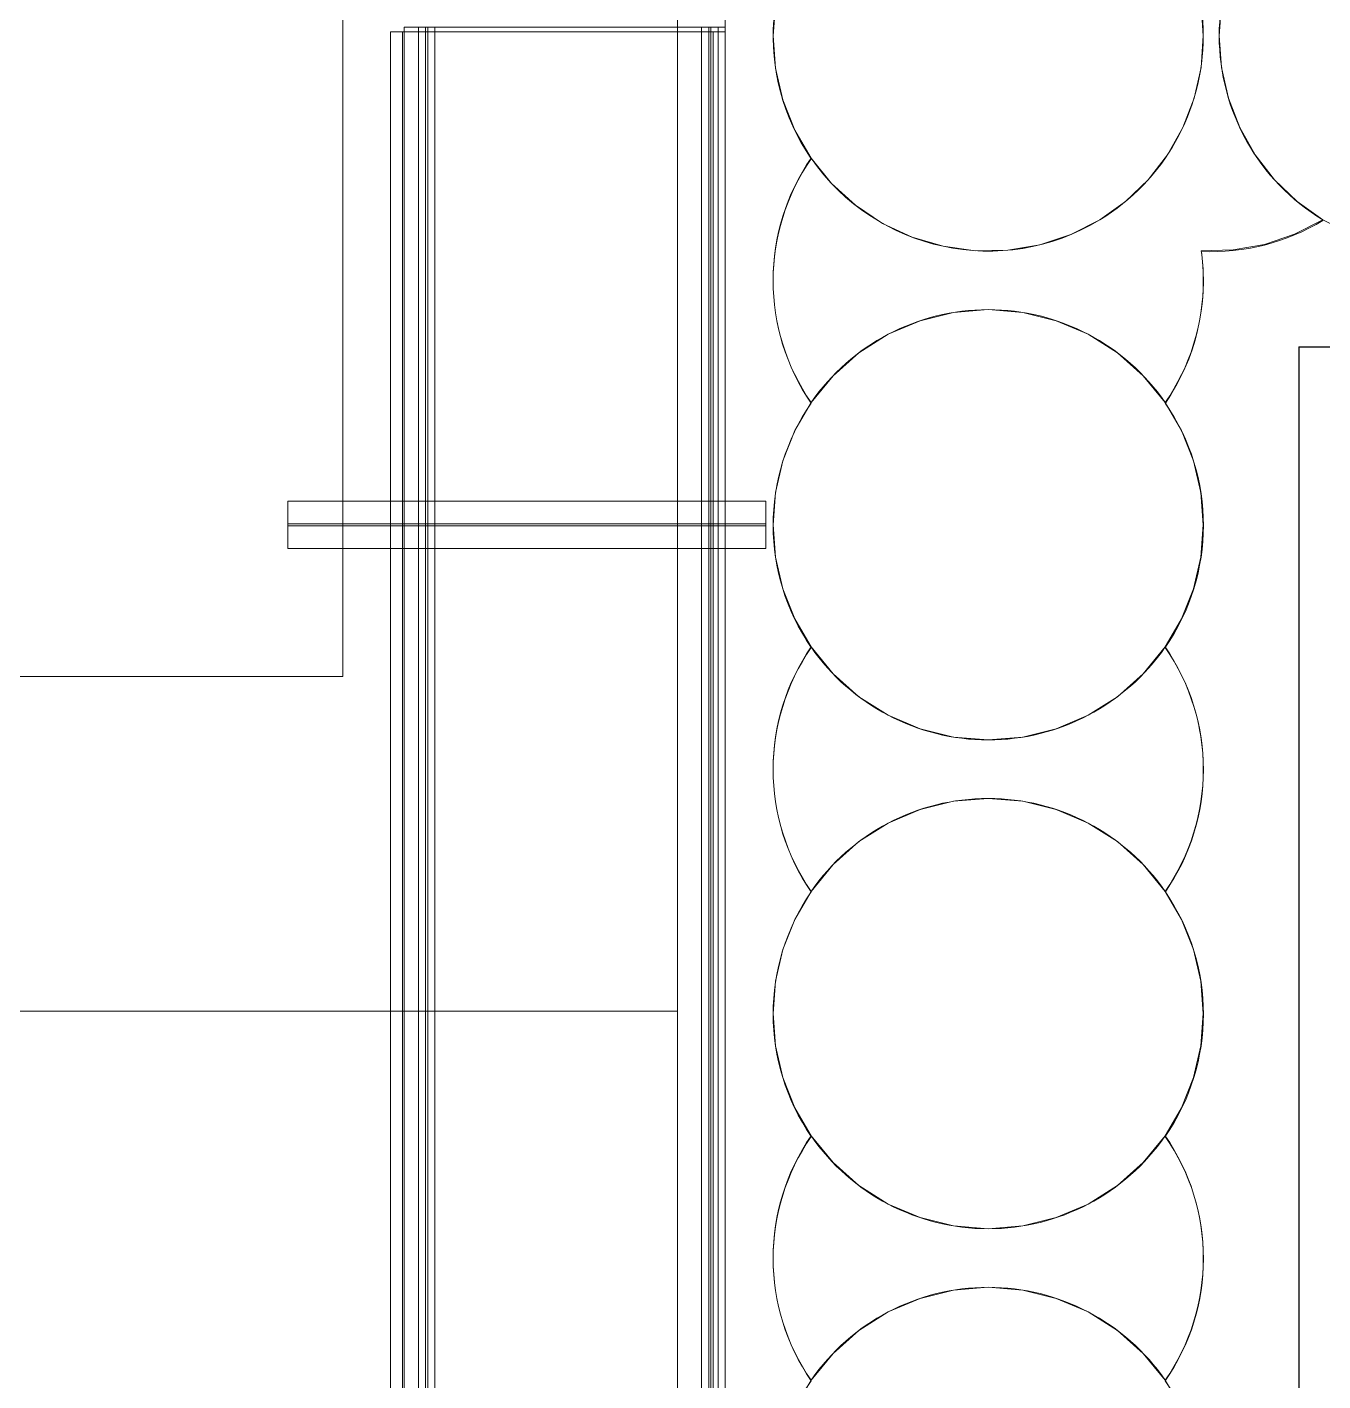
# Model space of a CAD drawing. Header units: metres. Extents: x 1753726 to 1755216, y 5920592 to 5921703.
# Drawn here: x 1755122.92 to 1755125.631, y 5921400.242 to 5921403.074 of the extents above; entities that cross this region are included whole.
import ezdxf

# ---------------------------------------------------------------- set-up
doc = ezdxf.new("R2010")
doc.units = ezdxf.units.M
for name, color, linetype, lineweight in [('A-FLOR-____-OTLN', 9, 'Continuous', 9), ('A-WALL-____-OTLN', 2, 'Continuous', 9), ('S-BEAM-____-OTLN', 7, 'Continuous', 9), ('S-FNDN-____-OTLN', 7, 'Continuous', 9)]:
    doc.layers.add(name, color=color, linetype=linetype, lineweight=lineweight)

# ---------------------------------------------------------------- blocks, each defined once
blk = doc.blocks.new('308492-ARUP-STPW-MOD-1600_rvt-1-X-ARUP-GL-HERNE_BAY_ALIGNMENT')
at = {"layer": 'A-WALL-____-OTLN'}
for p, q in [((1755123.5805, 5921401.7154), (1755123.5805, 5921403.7154)), ((1755123.5805, 5921403.7154), (1755123.5805, 5921401.7154)), ((1755124.2805, 5921401.0154), (1755124.2805, 5921403.7154)), ((1755124.2805, 5921403.7154), (1755124.2805, 5921401.0154)), ((1755123.5805, 5921401.7154), (1755118.5805, 5921401.7154)), ((1755118.5805, 5921401.7154), (1755123.5805, 5921401.7154)), ((1755117.5805, 5921401.0154), (1755123.5805, 5921401.0154)), ((1755123.5805, 5921401.0154), (1755117.5805, 5921401.0154)), ((1755124.2805, 5921401.0154), (1755123.5805, 5921401.0154)), ((1755123.5805, 5921401.0154), (1755124.2805, 5921401.0154))]:
    blk.add_line(p, q, dxfattribs=at)
blk = doc.blocks.new('HB_Struct Framing_Support_2 - HB_Struct Framing_Support-5141438-X-ARUP-GL-HERNE_BAY_ALIGNMENT')
at = {"layer": 'S-BEAM-____-OTLN'}
for p, q in [((0.0495, -0.015), (-0.0495, -0.015)), ((-0.0495, -0.015), (-0.0133, -0.015)), ((-0.0133, -0.015), (-0.0495, -0.015)), ((-0.0495, -0.015), (0.0495, -0.015)), ((-0.0495, -0.015), (-0.0495, -1.015)), ((-0.0495, -0.015), (-0.0495, -1.015)), ((-0.0495, -0.015), (-0.0495, -1.015)), ((-0.0495, -0.015), (-0.0495, -1.015)), ((-0.0133, -0.015), (-0.0023, -0.015)), ((-0.0133, -0.015), (-0.0023, -0.015)), ((-0.0023, -1.015), (-0.0023, -0.015)), ((-0.0023, -1.015), (-0.0023, -0.015)), ((0.0023, -0.015), (0.0023, -1.015)), ((0.0023, -0.015), (0.0133, -0.015)), ((0.0023, -0.015), (0.0133, -0.015)), ((0.0023, -1.015), (0.0023, -0.015)), ((0.0495, -0.015), (0.0133, -0.015)), ((0.0133, -0.015), (0.0495, -0.015)), ((0.0495, -1.015), (0.0495, -0.015)), ((0.0495, -0.015), (0.0495, -1.015)), ((0.0495, -0.015), (0.0495, -1.015)), ((0.0495, -0.015), (0.0495, -1.015)), ((0.0495, -1.015), (-0.0495, -1.015)), ((-0.0495, -1.015), (-0.0133, -1.015)), ((-0.0133, -1.015), (-0.0495, -1.015)), ((-0.0495, -1.015), (0.0495, -1.015)), ((-0.0023, -1.015), (-0.0133, -1.015)), ((-0.0023, -1.015), (-0.0133, -1.015)), ((0.0133, -1.015), (0.0023, -1.015)), ((0.0133, -1.015), (0.0023, -1.015)), ((0.0495, -1.015), (0.0133, -1.015)), ((0.0133, -1.015), (0.0495, -1.015))]:
    blk.add_line(p, q, dxfattribs=at)
blk = doc.blocks.new('308492-ARUP-STTW-MOD-0100_rvt-1-X-ARUP-GL-HERNE_BAY_ALIGNMENT')
at = {"layer": 'S-BEAM-____-OTLN'}
for p, q in [((1755124.3805, 5921403.6054), (1755124.3805, 5921399.5154)), ((1755124.3805, 5921403.6054), (1755124.3805, 5921399.5154)), ((1755123.7385, 5921403.0739), (1755123.7085, 5921403.0739)), ((1755123.7085, 5921403.0739), (1755123.7385, 5921403.0739)), ((1755123.7085, 5921399.5489), (1755123.7085, 5921403.0739)), ((1755123.7085, 5921399.5489), (1755123.7085, 5921403.0739)), ((1755123.7535, 5921403.0739), (1755123.7385, 5921403.0739)), ((1755123.7385, 5921403.0739), (1755123.7535, 5921403.0739)), ((1755123.7385, 5921399.5605), (1755123.7385, 5921403.0739)), ((1755123.7385, 5921399.5605), (1755123.7385, 5921403.0739)), ((1755123.7385, 5921403.0739), (1755123.7581, 5921403.0739)), ((1755123.7581, 5921403.0739), (1755123.7385, 5921403.0739)), ((1755123.7385, 5921403.0739), (1755123.7385, 5921399.5489)), ((1755123.7385, 5921399.5489), (1755123.7385, 5921403.0739)), ((1755123.7385, 5921403.0739), (1755123.7385, 5921399.5489)), ((1755123.7385, 5921399.5489), (1755123.7385, 5921403.0739)), ((1755123.7385, 5921403.0739), (1755123.7581, 5921403.0739)), ((1755123.7581, 5921403.0739), (1755123.7385, 5921403.0739)), ((1755123.7385, 5921403.0739), (1755123.7385, 5921399.5489)), ((1755123.7385, 5921399.5489), (1755123.7385, 5921403.0739)), ((1755123.7535, 5921403.0739), (1755123.7731, 5921403.0739)), ((1755123.7731, 5921403.0739), (1755123.7535, 5921403.0739)), ((1755123.7535, 5921403.0739), (1755123.7535, 5921399.5605)), ((1755123.7535, 5921399.5605), (1755123.7535, 5921403.0739)), ((1755123.7535, 5921403.0739), (1755123.7535, 5921399.5605)), ((1755123.7535, 5921399.5605), (1755123.7535, 5921403.0739)), ((1755123.7535, 5921403.0739), (1755123.7731, 5921403.0739)), ((1755123.7731, 5921403.0739), (1755123.7535, 5921403.0739)), ((1755123.7535, 5921403.0739), (1755123.7535, 5921399.5605)), ((1755123.7535, 5921399.5605), (1755123.7535, 5921403.0739)), ((1755123.7581, 5921403.0739), (1755123.7581, 5921399.5489)), ((1755123.7581, 5921403.0739), (1755123.7721, 5921403.0739)), ((1755123.7721, 5921403.0739), (1755123.7581, 5921403.0739)), ((1755123.7581, 5921399.5489), (1755123.7581, 5921403.0739)), ((1755123.7581, 5921399.5489), (1755123.7581, 5921403.0739)), ((1755123.7581, 5921403.0739), (1755123.7581, 5921399.5489)), ((1755123.7581, 5921403.0739), (1755123.7721, 5921403.0739)), ((1755123.7581, 5921403.0739), (1755123.7721, 5921403.0739)), ((1755123.7581, 5921399.5489), (1755123.7581, 5921403.0739)), ((1755123.7581, 5921399.5489), (1755123.7581, 5921403.0739)), ((1755123.7721, 5921403.0739), (1755124.3169, 5921403.0739)), ((1755124.3169, 5921403.0739), (1755123.7721, 5921403.0739)), ((1755123.7721, 5921403.0739), (1755124.3169, 5921403.0739)), ((1755124.3169, 5921403.0739), (1755123.7721, 5921403.0739)), ((1755123.7731, 5921403.0739), (1755123.7731, 5921399.5605)), ((1755123.7731, 5921403.0739), (1755123.7871, 5921403.0739)), ((1755123.7731, 5921403.0739), (1755123.7871, 5921403.0739)), ((1755123.7731, 5921399.5605), (1755123.7731, 5921403.0739)), ((1755123.7731, 5921399.5605), (1755123.7731, 5921403.0739)), ((1755123.7731, 5921403.0739), (1755123.7731, 5921399.5605)), ((1755123.7731, 5921403.0739), (1755123.7871, 5921403.0739)), ((1755123.7731, 5921403.0739), (1755123.7871, 5921403.0739)), ((1755123.7731, 5921399.5605), (1755123.7731, 5921403.0739)), ((1755123.7731, 5921399.5605), (1755123.7731, 5921403.0739)), ((1755123.7871, 5921403.0739), (1755124.3319, 5921403.0739)), ((1755124.3319, 5921403.0739), (1755123.7871, 5921403.0739)), ((1755123.7871, 5921403.0739), (1755124.3319, 5921403.0739)), ((1755124.3319, 5921403.0739), (1755123.7871, 5921403.0739)), ((1755124.3169, 5921403.0739), (1755124.3309, 5921403.0739)), ((1755124.3169, 5921403.0739), (1755124.3309, 5921403.0739)), ((1755124.3169, 5921403.0739), (1755124.3309, 5921403.0739)), ((1755124.3169, 5921403.0739), (1755124.3309, 5921403.0739)), ((1755124.3309, 5921399.5489), (1755124.3309, 5921403.0739)), ((1755124.3309, 5921403.0739), (1755124.3505, 5921403.0739)), ((1755124.3309, 5921403.0739), (1755124.3505, 5921403.0739)), ((1755124.3309, 5921399.5489), (1755124.3309, 5921403.0739)), ((1755124.3309, 5921399.5489), (1755124.3309, 5921403.0739)), ((1755124.3309, 5921399.5489), (1755124.3309, 5921403.0739)), ((1755124.3309, 5921403.0739), (1755124.3505, 5921403.0739)), ((1755124.3505, 5921403.0739), (1755124.3309, 5921403.0739)), ((1755124.3309, 5921399.5489), (1755124.3309, 5921403.0739)), ((1755124.3309, 5921399.5489), (1755124.3309, 5921403.0739)), ((1755124.3319, 5921403.0739), (1755124.3459, 5921403.0739)), ((1755124.3319, 5921403.0739), (1755124.3459, 5921403.0739)), ((1755124.3319, 5921403.0739), (1755124.3459, 5921403.0739)), ((1755124.3319, 5921403.0739), (1755124.3459, 5921403.0739)), ((1755124.3459, 5921399.5605), (1755124.3459, 5921403.0739)), ((1755124.3459, 5921403.0739), (1755124.3655, 5921403.0739)), ((1755124.3655, 5921403.0739), (1755124.3459, 5921403.0739)), ((1755124.3459, 5921399.5605), (1755124.3459, 5921403.0739)), ((1755124.3459, 5921399.5605), (1755124.3459, 5921403.0739)), ((1755124.3459, 5921399.5605), (1755124.3459, 5921403.0739)), ((1755124.3459, 5921403.0739), (1755124.3655, 5921403.0739)), ((1755124.3655, 5921403.0739), (1755124.3459, 5921403.0739)), ((1755124.3459, 5921399.5605), (1755124.3459, 5921403.0739)), ((1755124.3459, 5921399.5605), (1755124.3459, 5921403.0739)), ((1755124.3505, 5921403.0739), (1755124.3505, 5921399.5489)), ((1755124.3505, 5921399.5489), (1755124.3505, 5921403.0739)), ((1755124.3505, 5921399.5489), (1755124.3505, 5921403.0739)), ((1755124.3505, 5921403.0739), (1755124.3805, 5921403.0739)), ((1755124.3505, 5921403.0739), (1755124.3805, 5921403.0739)), ((1755124.3505, 5921399.5489), (1755124.3505, 5921403.0739)), ((1755124.3505, 5921399.5489), (1755124.3505, 5921403.0739)), ((1755124.3505, 5921399.5489), (1755124.3505, 5921403.0739)), ((1755124.3655, 5921399.5605), (1755124.3655, 5921403.0739)), ((1755124.3655, 5921399.5605), (1755124.3655, 5921403.0739)), ((1755124.3655, 5921399.5605), (1755124.3655, 5921403.0739)), ((1755124.3655, 5921403.0739), (1755124.3805, 5921403.0739)), ((1755124.3655, 5921403.0739), (1755124.3805, 5921403.0739)), ((1755124.3655, 5921399.5605), (1755124.3655, 5921403.0739)), ((1755124.3655, 5921399.5605), (1755124.3655, 5921403.0739)), ((1755124.3655, 5921399.5605), (1755124.3655, 5921403.0739)), ((1755124.3805, 5921403.0739), (1755124.3805, 5921399.5605)), ((1755124.3805, 5921399.5605), (1755124.3805, 5921403.0739)), ((1755124.3805, 5921403.0739), (1755124.3805, 5921399.5489)), ((1755124.3805, 5921399.5489), (1755124.3805, 5921403.0739)), ((1755123.7055, 5921403.0639), (1755123.6805, 5921403.0639)), ((1755123.6805, 5921403.0639), (1755123.7055, 5921403.0639)), ((1755123.6805, 5921403.0639), (1755123.6805, 5921399.5539)), ((1755123.6805, 5921399.5539), (1755123.6805, 5921403.0639)), ((1755123.7055, 5921403.0639), (1755123.6805, 5921403.0639)), ((1755123.6805, 5921403.0639), (1755123.7055, 5921403.0639)), ((1755123.6805, 5921403.0639), (1755123.6805, 5921399.5489)), ((1755123.6805, 5921399.5489), (1755123.6805, 5921403.0639)), ((1755123.7055, 5921403.0639), (1755124.3555, 5921403.0639)), ((1755124.3555, 5921403.0639), (1755123.7055, 5921403.0639)), ((1755123.7055, 5921403.0639), (1755124.3555, 5921403.0639)), ((1755124.3555, 5921403.0639), (1755123.7055, 5921403.0639)), ((1755123.7055, 5921403.0639), (1755123.7055, 5921399.5539)), ((1755123.7055, 5921399.5539), (1755123.7055, 5921403.0639)), ((1755123.7055, 5921403.0639), (1755123.7055, 5921399.5539)), ((1755123.7055, 5921399.5539), (1755123.7055, 5921403.0639)), ((1755123.7055, 5921399.5539), (1755123.7055, 5921403.0639)), ((1755123.7055, 5921399.5539), (1755123.7055, 5921403.0639)), ((1755123.7055, 5921403.0639), (1755124.3555, 5921403.0639)), ((1755124.3555, 5921403.0639), (1755123.7055, 5921403.0639)), ((1755123.7055, 5921403.0639), (1755124.3555, 5921403.0639)), ((1755124.3555, 5921403.0639), (1755123.7055, 5921403.0639)), ((1755123.7055, 5921403.0639), (1755123.7055, 5921399.5489)), ((1755123.7055, 5921399.5489), (1755123.7055, 5921403.0639)), ((1755123.7055, 5921403.0639), (1755123.7055, 5921399.5489)), ((1755123.7055, 5921399.5489), (1755123.7055, 5921403.0639)), ((1755123.7055, 5921399.5489), (1755123.7055, 5921403.0639)), ((1755123.7055, 5921399.5489), (1755123.7055, 5921403.0639)), ((1755124.3555, 5921403.0639), (1755124.3805, 5921403.0639)), ((1755124.3805, 5921403.0639), (1755124.3555, 5921403.0639)), ((1755124.3555, 5921403.0639), (1755124.3555, 5921399.5539)), ((1755124.3555, 5921399.5539), (1755124.3555, 5921403.0639)), ((1755124.3555, 5921403.0639), (1755124.3555, 5921399.5539)), ((1755124.3555, 5921399.5539), (1755124.3555, 5921403.0639)), ((1755124.3555, 5921399.5539), (1755124.3555, 5921403.0639)), ((1755124.3555, 5921399.5539), (1755124.3555, 5921403.0639)), ((1755124.3555, 5921403.0639), (1755124.3805, 5921403.0639)), ((1755124.3805, 5921403.0639), (1755124.3555, 5921403.0639)), ((1755124.3555, 5921403.0639), (1755124.3555, 5921399.5489)), ((1755124.3555, 5921399.5489), (1755124.3555, 5921403.0639)), ((1755124.3555, 5921403.0639), (1755124.3555, 5921399.5489)), ((1755124.3555, 5921399.5489), (1755124.3555, 5921403.0639)), ((1755124.3555, 5921399.5489), (1755124.3555, 5921403.0639)), ((1755124.3555, 5921399.5489), (1755124.3555, 5921403.0639)), ((1755124.3805, 5921403.0639), (1755124.3805, 5921399.5539)), ((1755124.3805, 5921399.5539), (1755124.3805, 5921403.0639)), ((1755124.3805, 5921403.0639), (1755124.3805, 5921399.5489)), ((1755124.3805, 5921399.5489), (1755124.3805, 5921403.0639)), ((1755125.5805, 5921399.5154), (1755125.5805, 5921402.4054)), ((1755125.5805, 5921402.4054), (1755125.5805, 5921399.5154)), ((1755125.5805, 5921402.4054), (1755128.3805, 5921402.4054)), ((1755128.3805, 5921402.4054), (1755125.5805, 5921402.4054))]:
    blk.add_line(p, q, dxfattribs=at)
at = {"layer": 'S-FNDN-____-OTLN'}
for p, q in [((1755124.2807, 5921399.6141), (1755124.2807, 5921403.7041)), ((1755124.2807, 5921403.7041), (1755124.2807, 5921399.6141)), ((1755128.3807, 5921402.4041), (1755125.5807, 5921402.4041)), ((1755125.5807, 5921402.4041), (1755125.5807, 5921398.3141)), ((1755125.5807, 5921398.3141), (1755125.5807, 5921402.4041)), ((1755125.5807, 5921402.4041), (1755128.3807, 5921402.4041))]:
    blk.add_line(p, q, dxfattribs=at)
at = {"layer": 'S-FNDN-____-OTLN', "flags": 128}
for points in [[(1755124.4805, 5921403.0554), (1755124.4865, 5921403.1283), (1755124.5041, 5921403.1993), (1755124.5331, 5921403.2665), (1755124.5726, 5921403.3281), (1755124.6215, 5921403.3825), (1755124.6786, 5921403.4283), (1755124.7423, 5921403.4642), (1755124.8111, 5921403.4893), (1755124.8829, 5921403.5029), (1755124.9561, 5921403.5047), (1755125.0285, 5921403.4946), (1755125.0984, 5921403.4729), (1755125.1639, 5921403.4402)], [(1755125.1639, 5921403.4402), (1755125.0984, 5921403.4729), (1755125.0285, 5921403.4946), (1755124.9561, 5921403.5047), (1755124.8829, 5921403.5029), (1755124.8111, 5921403.4893), (1755124.7423, 5921403.4642), (1755124.6786, 5921403.4283), (1755124.6215, 5921403.3825), (1755124.5726, 5921403.3281), (1755124.5331, 5921403.2665), (1755124.5041, 5921403.1993), (1755124.4865, 5921403.1283), (1755124.4805, 5921403.0554)], [(1755125.1639, 5921403.4402), (1755125.2175, 5921403.402), (1755125.2651, 5921403.3564), (1755125.3054, 5921403.3043), (1755125.3377, 5921403.2469), (1755125.3613, 5921403.1854), (1755125.3757, 5921403.1211), (1755125.3805, 5921403.0554)], [(1755125.3805, 5921403.0554), (1755125.3757, 5921403.1211), (1755125.3613, 5921403.1854), (1755125.3377, 5921403.2469), (1755125.3054, 5921403.3043), (1755125.2651, 5921403.3564), (1755125.2175, 5921403.402), (1755125.1639, 5921403.4402)], [(1755125.4138, 5921403.0554), (1755125.4187, 5921403.1211), (1755125.433, 5921403.1854), (1755125.4566, 5921403.2469), (1755125.4889, 5921403.3043), (1755125.5293, 5921403.3564), (1755125.5768, 5921403.402), (1755125.6305, 5921403.4402)], [(1755125.6305, 5921403.4402), (1755125.5768, 5921403.402), (1755125.5293, 5921403.3564), (1755125.4889, 5921403.3043), (1755125.4566, 5921403.2469), (1755125.433, 5921403.1854), (1755125.4187, 5921403.1211), (1755125.4138, 5921403.0554)], [(1755124.5602, 5921402.7998), (1755124.5259, 5921402.8584), (1755124.5009, 5921402.9215), (1755124.4856, 5921402.9877), (1755124.4805, 5921403.0554)], [(1755124.4805, 5921403.0554), (1755124.4856, 5921402.9877), (1755124.5009, 5921402.9215), (1755124.5259, 5921402.8584), (1755124.5602, 5921402.7998)], [(1755125.3805, 5921403.0554), (1755125.3757, 5921402.9897), (1755125.3613, 5921402.9254), (1755125.3377, 5921402.8639), (1755125.3054, 5921402.8065), (1755125.2651, 5921402.7545), (1755125.2175, 5921402.7088), (1755125.1639, 5921402.6707)], [(1755125.1639, 5921402.6707), (1755125.2175, 5921402.7088), (1755125.2651, 5921402.7545), (1755125.3054, 5921402.8065), (1755125.3377, 5921402.8639), (1755125.3613, 5921402.9254), (1755125.3757, 5921402.9897), (1755125.3805, 5921403.0554)], [(1755125.6305, 5921402.6707), (1755125.5768, 5921402.7088), (1755125.5293, 5921402.7545), (1755125.4889, 5921402.8065), (1755125.4566, 5921402.8639), (1755125.433, 5921402.9254), (1755125.4187, 5921402.9897), (1755125.4138, 5921403.0554)], [(1755125.4138, 5921403.0554), (1755125.4187, 5921402.9897), (1755125.433, 5921402.9254), (1755125.4566, 5921402.8639), (1755125.4889, 5921402.8065), (1755125.5293, 5921402.7545), (1755125.5768, 5921402.7088), (1755125.6305, 5921402.6707)], [(1755125.1639, 5921402.6707), (1755125.1032, 5921402.6399), (1755125.0387, 5921402.6186), (1755124.9717, 5921402.6073), (1755124.9037, 5921402.6062), (1755124.8364, 5921402.6154), (1755124.7712, 5921402.6346), (1755124.7096, 5921402.6634), (1755124.6531, 5921402.7011), (1755124.6029, 5921402.7469), (1755124.5602, 5921402.7998)], [(1755124.5602, 5921402.7998), (1755124.6029, 5921402.7469), (1755124.6531, 5921402.7011), (1755124.7096, 5921402.6634), (1755124.7712, 5921402.6346), (1755124.8364, 5921402.6154), (1755124.9037, 5921402.6062), (1755124.9717, 5921402.6073), (1755125.0387, 5921402.6186), (1755125.1032, 5921402.6399), (1755125.1639, 5921402.6707)], [(1755125.6305, 5921402.6706), (1755125.5713, 5921402.6405), (1755125.5082, 5921402.6193), (1755125.4427, 5921402.6077), (1755125.3762, 5921402.6059)], [(1755125.3762, 5921402.6059), (1755125.4427, 5921402.6077), (1755125.5082, 5921402.6193), (1755125.5713, 5921402.6405), (1755125.6305, 5921402.6706)], [(1755126.0972, 5921402.6707), (1755126.0347, 5921402.6391), (1755125.968, 5921402.6176), (1755125.8989, 5921402.6068), (1755125.8288, 5921402.6068), (1755125.7597, 5921402.6176), (1755125.693, 5921402.6391), (1755125.6305, 5921402.6707)], [(1755125.6305, 5921402.6707), (1755125.693, 5921402.6391), (1755125.7597, 5921402.6176), (1755125.8288, 5921402.6068), (1755125.8989, 5921402.6068), (1755125.968, 5921402.6176), (1755126.0347, 5921402.6391), (1755126.0972, 5921402.6707)], [(1755124.5602, 5921402.2886), (1755124.606, 5921402.3446), (1755124.6602, 5921402.3927), (1755124.7214, 5921402.4314), (1755124.788, 5921402.4598), (1755124.8583, 5921402.4771), (1755124.9305, 5921402.4829), (1755125.0027, 5921402.4771), (1755125.073, 5921402.4598), (1755125.1396, 5921402.4314), (1755125.2008, 5921402.3927), (1755125.255, 5921402.3446), (1755125.3008, 5921402.2886)], [(1755125.3008, 5921402.2886), (1755125.255, 5921402.3446), (1755125.2008, 5921402.3927), (1755125.1396, 5921402.4314), (1755125.073, 5921402.4598), (1755125.0027, 5921402.4771), (1755124.9305, 5921402.4829), (1755124.8583, 5921402.4771), (1755124.788, 5921402.4598), (1755124.7214, 5921402.4314), (1755124.6602, 5921402.3927), (1755124.606, 5921402.3446), (1755124.5602, 5921402.2886)], [(1755124.4805, 5921402.0329), (1755124.4856, 5921402.1006), (1755124.5009, 5921402.1668), (1755124.5259, 5921402.2299), (1755124.5602, 5921402.2886)], [(1755124.5602, 5921402.2886), (1755124.5259, 5921402.2299), (1755124.5009, 5921402.1668), (1755124.4856, 5921402.1006), (1755124.4805, 5921402.0329)], [(1755125.3008, 5921402.2886), (1755125.3351, 5921402.2299), (1755125.3601, 5921402.1668), (1755125.3754, 5921402.1006), (1755125.3805, 5921402.0329)], [(1755125.3805, 5921402.0329), (1755125.3754, 5921402.1006), (1755125.3601, 5921402.1668), (1755125.3351, 5921402.2299), (1755125.3008, 5921402.2886)], [(1755124.5602, 5921401.7773), (1755124.5259, 5921401.8359), (1755124.5009, 5921401.899), (1755124.4856, 5921401.9652), (1755124.4805, 5921402.0329)], [(1755124.4805, 5921402.0329), (1755124.4856, 5921401.9652), (1755124.5009, 5921401.899), (1755124.5259, 5921401.8359), (1755124.5602, 5921401.7773)], [(1755125.3805, 5921402.0329), (1755125.3754, 5921401.9652), (1755125.3601, 5921401.899), (1755125.3351, 5921401.8359), (1755125.3008, 5921401.7773)], [(1755125.3008, 5921401.7773), (1755125.3351, 5921401.8359), (1755125.3601, 5921401.899), (1755125.3754, 5921401.9652), (1755125.3805, 5921402.0329)], [(1755125.3008, 5921401.7773), (1755125.255, 5921401.7212), (1755125.2008, 5921401.6732), (1755125.1396, 5921401.6345), (1755125.073, 5921401.6061), (1755125.0027, 5921401.5887), (1755124.9305, 5921401.5829), (1755124.8583, 5921401.5887), (1755124.788, 5921401.6061), (1755124.7214, 5921401.6345), (1755124.6602, 5921401.6732), (1755124.606, 5921401.7212), (1755124.5602, 5921401.7773)], [(1755124.5602, 5921401.7773), (1755124.606, 5921401.7212), (1755124.6602, 5921401.6732), (1755124.7214, 5921401.6345), (1755124.788, 5921401.6061), (1755124.8583, 5921401.5887), (1755124.9305, 5921401.5829), (1755125.0027, 5921401.5887), (1755125.073, 5921401.6061), (1755125.1396, 5921401.6345), (1755125.2008, 5921401.6732), (1755125.255, 5921401.7212), (1755125.3008, 5921401.7773)], [(1755124.5602, 5921401.2661), (1755124.606, 5921401.3221), (1755124.6602, 5921401.3702), (1755124.7214, 5921401.4089), (1755124.788, 5921401.4373), (1755124.8583, 5921401.4546), (1755124.9305, 5921401.4604), (1755125.0027, 5921401.4546), (1755125.073, 5921401.4373), (1755125.1396, 5921401.4089), (1755125.2008, 5921401.3702), (1755125.255, 5921401.3221), (1755125.3008, 5921401.2661)], [(1755125.3008, 5921401.2661), (1755125.255, 5921401.3221), (1755125.2008, 5921401.3702), (1755125.1396, 5921401.4089), (1755125.073, 5921401.4373), (1755125.0027, 5921401.4546), (1755124.9305, 5921401.4604), (1755124.8583, 5921401.4546), (1755124.788, 5921401.4373), (1755124.7214, 5921401.4089), (1755124.6602, 5921401.3702), (1755124.606, 5921401.3221), (1755124.5602, 5921401.2661)], [(1755124.4805, 5921401.0104), (1755124.4856, 5921401.0781), (1755124.5009, 5921401.1443), (1755124.5259, 5921401.2074), (1755124.5602, 5921401.2661)], [(1755124.5602, 5921401.2661), (1755124.5259, 5921401.2074), (1755124.5009, 5921401.1443), (1755124.4856, 5921401.0781), (1755124.4805, 5921401.0104)], [(1755125.3008, 5921401.2661), (1755125.3351, 5921401.2074), (1755125.3601, 5921401.1443), (1755125.3754, 5921401.0781), (1755125.3805, 5921401.0104)], [(1755125.3805, 5921401.0104), (1755125.3754, 5921401.0781), (1755125.3601, 5921401.1443), (1755125.3351, 5921401.2074), (1755125.3008, 5921401.2661)], [(1755124.5602, 5921400.7548), (1755124.5259, 5921400.8134), (1755124.5009, 5921400.8765), (1755124.4856, 5921400.9427), (1755124.4805, 5921401.0104)], [(1755124.4805, 5921401.0104), (1755124.4856, 5921400.9427), (1755124.5009, 5921400.8765), (1755124.5259, 5921400.8134), (1755124.5602, 5921400.7548)], [(1755125.3805, 5921401.0104), (1755125.3754, 5921400.9427), (1755125.3601, 5921400.8765), (1755125.3351, 5921400.8134), (1755125.3008, 5921400.7548)], [(1755125.3008, 5921400.7548), (1755125.3351, 5921400.8134), (1755125.3601, 5921400.8765), (1755125.3754, 5921400.9427), (1755125.3805, 5921401.0104)], [(1755125.3008, 5921400.7548), (1755125.255, 5921400.6987), (1755125.2008, 5921400.6507), (1755125.1396, 5921400.612), (1755125.073, 5921400.5836), (1755125.0027, 5921400.5662), (1755124.9305, 5921400.5604), (1755124.8583, 5921400.5662), (1755124.788, 5921400.5836), (1755124.7214, 5921400.612), (1755124.6602, 5921400.6507), (1755124.606, 5921400.6987), (1755124.5602, 5921400.7548)], [(1755124.5602, 5921400.7548), (1755124.606, 5921400.6987), (1755124.6602, 5921400.6507), (1755124.7214, 5921400.612), (1755124.788, 5921400.5836), (1755124.8583, 5921400.5662), (1755124.9305, 5921400.5604), (1755125.0027, 5921400.5662), (1755125.073, 5921400.5836), (1755125.1396, 5921400.612), (1755125.2008, 5921400.6507), (1755125.255, 5921400.6987), (1755125.3008, 5921400.7548)], [(1755124.5602, 5921400.2436), (1755124.606, 5921400.2996), (1755124.6602, 5921400.3477), (1755124.7214, 5921400.3864), (1755124.788, 5921400.4148), (1755124.8583, 5921400.4321), (1755124.9305, 5921400.4379), (1755125.0027, 5921400.4321), (1755125.073, 5921400.4148), (1755125.1396, 5921400.3864), (1755125.2008, 5921400.3477), (1755125.255, 5921400.2996), (1755125.3008, 5921400.2436)], [(1755125.3008, 5921400.2436), (1755125.255, 5921400.2996), (1755125.2008, 5921400.3477), (1755125.1396, 5921400.3864), (1755125.073, 5921400.4148), (1755125.0027, 5921400.4321), (1755124.9305, 5921400.4379), (1755124.8583, 5921400.4321), (1755124.788, 5921400.4148), (1755124.7214, 5921400.3864), (1755124.6602, 5921400.3477), (1755124.606, 5921400.2996), (1755124.5602, 5921400.2436)], [(1755124.4805, 5921399.9879), (1755124.4856, 5921400.0556), (1755124.5009, 5921400.1218), (1755124.5259, 5921400.1849), (1755124.5602, 5921400.2436)], [(1755124.5602, 5921400.2436), (1755124.5259, 5921400.1849), (1755124.5009, 5921400.1218), (1755124.4856, 5921400.0556), (1755124.4805, 5921399.9879)], [(1755125.3008, 5921400.2436), (1755125.3351, 5921400.1849), (1755125.3601, 5921400.1218), (1755125.3754, 5921400.0556), (1755125.3805, 5921399.9879)], [(1755125.3805, 5921399.9879), (1755125.3754, 5921400.0556), (1755125.3601, 5921400.1218), (1755125.3351, 5921400.1849), (1755125.3008, 5921400.2436)]]:
    blk.add_lwpolyline(points, dxfattribs=at)
at = {"layer": 'S-FNDN-____-OTLN'}
for centre, start, end in [((1755124.9307, 5921403.0541), 58.7671, 214.6148), ((1755124.9307, 5921403.0541), 58.7671, 214.6148), ((1755124.9305, 5921403.0554), 360, 58.7671), ((1755124.9305, 5921403.0554), 0, 58.7671), ((1755125.8638, 5921403.0554), 121.2329, 180), ((1755125.8638, 5921403.0554), 180, 238.7671), ((1755124.9305, 5921402.5442), 145.3852, 180), ((1755124.9307, 5921402.5429), 145.3852, 214.5976), ((1755124.9307, 5921402.5429), 145.3852, 214.5976), ((1755124.9305, 5921403.0554), 214.6148, 301.2329), ((1755125.3974, 5921403.0541), 267.3352, 301.2329), ((1755125.3974, 5921403.0541), 267.3352, 301.2329), ((1755124.9307, 5921402.5429), 325.4024, 7.8855), ((1755124.9305, 5921402.5442), 360, 7.8855), ((1755124.9305, 5921402.5442), 0, 7.8855), ((1755124.9305, 5921402.5442), 180, 214.6148), ((1755124.9305, 5921402.5442), 180, 214.6148), ((1755124.9305, 5921402.5442), 325.3852, 0), ((1755124.9305, 5921402.5442), 325.3852, 0), ((1755124.9307, 5921402.0318), 145.4024, 214.632), ((1755124.9307, 5921402.0318), 325.368, 34.5976), ((1755124.9305, 5921401.5217), 145.3852, 180), ((1755124.9305, 5921401.5217), 145.3852, 180), ((1755124.9307, 5921401.5204), 145.368, 214.5976), ((1755124.9307, 5921401.5204), 145.368, 214.5976), ((1755124.9305, 5921401.5217), 360, 34.6148), ((1755124.9305, 5921401.5217), 0, 34.6148), ((1755124.9307, 5921401.5204), 325.4024, 34.632), ((1755124.9305, 5921401.5217), 180, 214.6148), ((1755124.9305, 5921401.5217), 180, 214.6148), ((1755124.9305, 5921401.5217), 325.3852, 0), ((1755124.9305, 5921401.5217), 325.3852, 0), ((1755124.9307, 5921401.0093), 145.4024, 214.632), ((1755124.9307, 5921401.0093), 325.368, 34.5976), ((1755124.9307, 5921401.0093), 325.368, 34.5976), ((1755124.9305, 5921400.4992), 145.3852, 180), ((1755124.9305, 5921400.4992), 145.3852, 180), ((1755124.9307, 5921400.4978), 145.368, 214.632), ((1755124.9307, 5921400.4978), 145.368, 214.632), ((1755124.9305, 5921400.4992), 360, 34.6148), ((1755124.9305, 5921400.4992), 0, 34.6148), ((1755124.9307, 5921400.4978), 325.368, 34.632), ((1755124.9307, 5921400.4978), 325.368, 34.632), ((1755124.9305, 5921400.4992), 180, 214.6148), ((1755124.9305, 5921400.4992), 180, 214.6148), ((1755124.9305, 5921400.4992), 325.3852, 0)]:
    blk.add_arc(centre, 0.45, start, end, dxfattribs=at)
for centre, major_axis, start_param, end_param in [((1755125.8638, 5921403.0554), (-0.3684, 0.2584), 5.869044, 6.894722), ((1755124.9305, 5921403.0554), (0.45, 0), 5.257506, 6.283185), ((1755124.9305, 5921403.0554), (0.3381, 0.2969), 4.53692, 5.562599), ((1755125.8638, 5921403.0554), (0.45, 0), 3.141593, 4.167272), ((1755124.9305, 5921402.5442), (0.4171, 0.1688), 2.152821, 2.756964), ((1755124.9305, 5921403.0554), (-0.4468, 0.0539), 0.724283, 2.236054), ((1755124.9307, 5921402.5429), (-0.2563, 0.3699), 3.50258, 4.244051), ((1755124.9305, 5921402.0329), (0, 0.45), 5.316532, 7.249839), ((1755124.9305, 5921402.0329), (0, 0.45), 5.316532, 7.249839), ((1755124.9307, 5921402.0318), (0.3873, 0.2291), 2.003705, 3.21199), ((1755124.9307, 5921402.0318), (-0.3456, 0.2881), 3.232071, 4.440356), ((1755124.9305, 5921402.0329), (0.442, 0.0847), 3.556409, 5.489717), ((1755124.9305, 5921402.0329), (-0.4452, 0.0654), 0.750099, 2.683407), ((1755124.9307, 5921401.5204), (-0.2563, 0.3699), 3.50258, 4.710865), ((1755124.9305, 5921401.0104), (0.4452, 0.0654), 0.458186, 2.391494), ((1755124.9305, 5921401.0104), (-0.442, 0.0847), 3.935061, 5.868369), ((1755124.9307, 5921401.0093), (0.45, 0), 2.53775, 3.746035), ((1755124.9305, 5921401.0104), (0, 0.45), 2.174939, 4.108246), ((1755124.9305, 5921401.0104), (0, 0.45), 2.174939, 4.108246), ((1755124.9305, 5921400.4992), (0.0316, 0.4489), 4.178494, 4.782636), ((1755124.9305, 5921399.9879), (-0.4428, 0.0804), 3.925317, 5.858625), ((1755124.9305, 5921399.9879), (-0.442, 0.0847), 3.935061, 5.868369), ((1755124.9307, 5921399.9864), (0.3985, 0.2091), 2.053973, 3.262258), ((1755124.9307, 5921399.9864), (0.4027, 0.2009), 2.074354, 3.282639), ((1755124.9307, 5921399.9864), (-0.3611, 0.2685), 3.177042, 4.385327), ((1755124.9307, 5921399.9864), (-0.3759, 0.2473), 3.119625, 4.32791)]:
    blk.add_ellipse(centre, major_axis=major_axis, ratio=1, start_param=start_param, end_param=end_param, dxfattribs=at)
at = {"layer": 'S-BEAM-____-OTLN', "rotation": 269.9999999999995}
blk.add_blockref('HB_Struct Framing_Support_2 - HB_Struct Framing_Support-5141438-X-ARUP-GL-HERNE_BAY_ALIGNMENT', (1755124.4805, 5921402.0329), dxfattribs=at)
blk.add_blockref('HB_Struct Framing_Support_2 - HB_Struct Framing_Support-5141438-X-ARUP-GL-HERNE_BAY_ALIGNMENT', (1755124.4805, 5921402.0329), dxfattribs=at)
blk.add_blockref('HB_Struct Framing_Support_2 - HB_Struct Framing_Support-5141438-X-ARUP-GL-HERNE_BAY_ALIGNMENT', (1755124.4805, 5921402.0329), dxfattribs=at)
blk.add_blockref('HB_Struct Framing_Support_2 - HB_Struct Framing_Support-5141438-X-ARUP-GL-HERNE_BAY_ALIGNMENT', (1755124.4805, 5921402.0329), dxfattribs=at)
blk = doc.blocks.new('308492-ARUP-STRW-MOD-1700_rvt-1-X-ARUP-GL-HERNE_BAY_ALIGNMENT')
at = {"layer": 'A-FLOR-____-OTLN'}
for p, q in [((1755124.2805, 5921401.0154), (1755124.2805, 5921403.7154)), ((1755124.2805, 5921403.7154), (1755124.2805, 5921401.0154)), ((1755116.0316, 5921401.0154), (1755124.2805, 5921401.0154)), ((1755124.2805, 5921401.0154), (1755116.0316, 5921401.0154))]:
    blk.add_line(p, q, dxfattribs=at)

msp = doc.modelspace()

# ---------------------------------------------------------------- block references
for name in ['308492-ARUP-STPW-MOD-1600_rvt-1-X-ARUP-GL-HERNE_BAY_ALIGNMENT', '308492-ARUP-STRW-MOD-1700_rvt-1-X-ARUP-GL-HERNE_BAY_ALIGNMENT', '308492-ARUP-STTW-MOD-0100_rvt-1-X-ARUP-GL-HERNE_BAY_ALIGNMENT']:
    msp.add_blockref(name, (0, 0))

doc.saveas('drawing.dxf')
